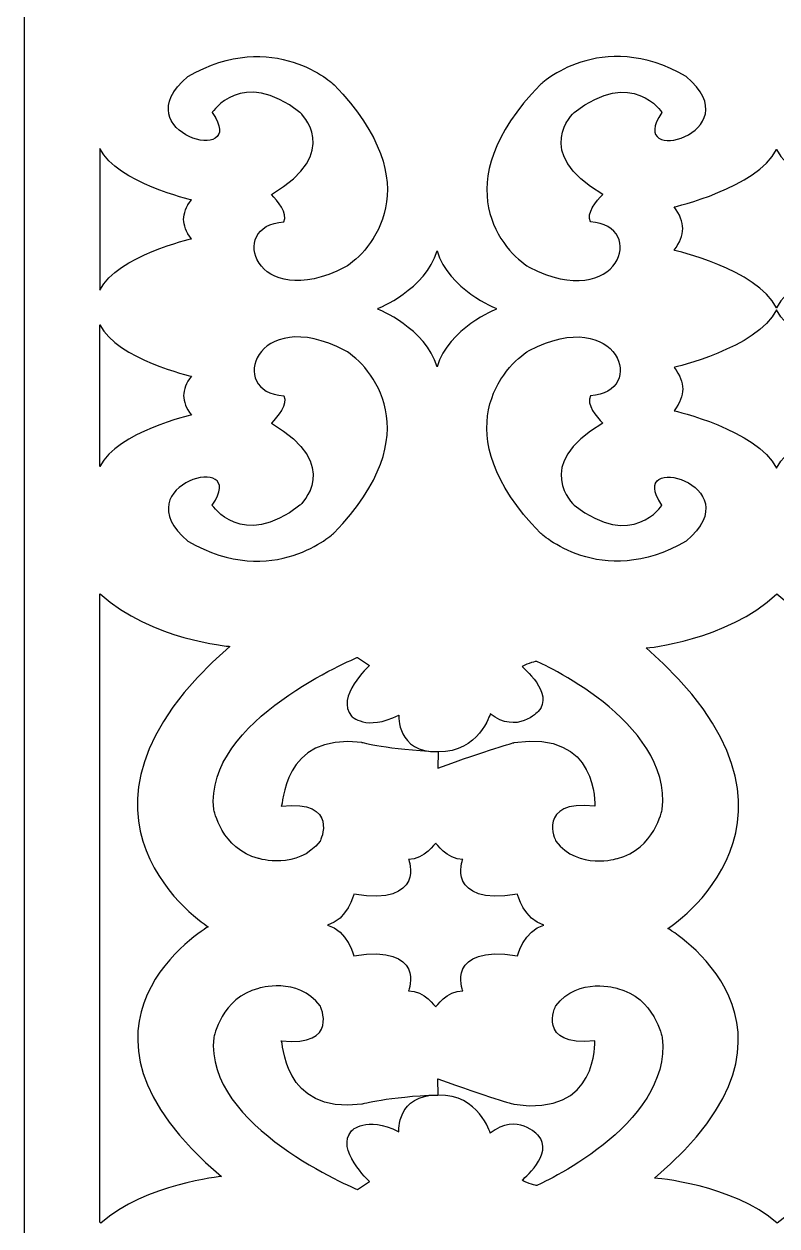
# Model space of a CAD drawing. Header units: centimetres. Extents: x 1.9 to 15.8, y -9.5 to 9.5.
# Drawn here: x 1.85 to 5.05, y -3.9 to 1.21 of the extents above; entities that cross this region are included whole.
import ezdxf

# ---------------------------------------------------------------- set-up
doc = ezdxf.new("R2010")
doc.units = ezdxf.units.CM
doc.header["$MEASUREMENT"] = 0
doc.layers.add('layer 1', color=7, linetype='Continuous')

msp = doc.modelspace()

# ---------------------------------------------------------------- linework, layer by layer
at = {"layer": 'layer 1', "color": 7}
for points, knots in [([(1.85394, -9.50001), (1.85394, -9.50001), (1.85394, 9.5), (1.85394, 9.5), (1.85394, 9.5), (1.85394, 9.5), (8.24616, 9.5), (8.24616, 9.5), (8.24616, 9.5), (8.24616, 9.5), (8.24616, -9.50001), (8.24616, -9.50001), (8.24616, -9.50001), (8.24616, -9.50001), (1.85394, -9.50001), (1.85394, -9.50001)], [0, 0, 0, 0, 0.2, 0.2, 0.2, 0.2, 0.4, 0.4, 0.4, 0.4, 0.6, 0.6, 0.6, 0.6, 1, 1, 1, 1]), ([(2.9567, 0.36663), (2.71248, 0.35353), (2.83414, -0.02369), (3.21624, 0.17358), (3.21624, 0.17358), (3.32355, 0.23862), (3.58415, 0.52258), (3.1701, 0.94832), (3.1701, 0.94832), (3.1701, 0.94832), (2.91421, 1.19422), (2.54976, 0.98413), (2.54976, 0.98413), (2.26458, 0.74269), (2.81595, 0.59548), (2.65315, 0.83134), (2.65315, 0.83134), (2.65315, 0.83134), (2.77722, 1.02472), (3.02535, 0.83134), (3.02535, 0.83134), (3.02535, 0.83134), (3.21145, 0.66184), (2.90387, 0.48279), (2.90387, 0.48279), (2.93047, 0.45428), (2.97543, 0.40486), (2.9567, 0.36663)], [0, 0, 0, 0, 0.125, 0.125, 0.125, 0.125, 0.25, 0.25, 0.25, 0.25, 0.375, 0.375, 0.375, 0.375, 0.5, 0.5, 0.5, 0.5, 0.625, 0.625, 0.625, 0.625, 0.75, 0.75, 0.75, 0.75, 1, 1, 1, 1]), ([(4.25811, 0.36663), (4.50234, 0.35353), (4.38067, -0.02369), (3.99858, 0.17358), (3.99858, 0.17358), (3.89127, 0.23862), (3.63066, 0.52258), (4.04472, 0.94832), (4.04472, 0.94832), (4.04472, 0.94832), (4.3006, 1.19422), (4.66505, 0.98413), (4.66505, 0.98413), (4.95023, 0.74269), (4.39887, 0.59548), (4.56166, 0.83134), (4.56166, 0.83134), (4.56166, 0.83134), (4.4376, 1.02472), (4.18946, 0.83134), (4.18946, 0.83134), (4.18946, 0.83134), (4.00336, 0.66184), (4.31094, 0.48279), (4.31094, 0.48279), (4.28434, 0.45428), (4.23938, 0.40486), (4.25811, 0.36663)], [0, 0, 0, 0, 0.125, 0.125, 0.125, 0.125, 0.25, 0.25, 0.25, 0.25, 0.375, 0.375, 0.375, 0.375, 0.5, 0.5, 0.5, 0.5, 0.625, 0.625, 0.625, 0.625, 0.75, 0.75, 0.75, 0.75, 1, 1, 1, 1]), ([(2.17502, 0.67806), (2.17508, 0.67795), (2.17514, 0.67784), (2.1752, 0.67774), (2.1752, 0.67774), (2.25065, 0.53141), (2.5647, 0.45953), (2.5647, 0.45953), (2.5647, 0.45953), (2.54117, 0.4311), (2.53235, 0.40268), (2.53117, 0.37726), (2.53117, 0.37726), (2.53235, 0.35184), (2.54117, 0.32342), (2.5647, 0.29499), (2.5647, 0.29499), (2.5647, 0.29499), (2.25052, 0.22308), (2.17515, 0.07669), (2.17515, 0.07669), (2.17511, 0.07661), (2.17506, 0.07654), (2.17502, 0.07647), (2.17502, 0.07647), (2.17502, 0.07647), (2.17502, 0.67806), (2.17502, 0.67806)], [0, 0, 0, 0, 0.125, 0.125, 0.125, 0.125, 0.25, 0.25, 0.25, 0.25, 0.375, 0.375, 0.375, 0.375, 0.5, 0.5, 0.5, 0.5, 0.625, 0.625, 0.625, 0.625, 0.75, 0.75, 0.75, 0.75, 1, 1, 1, 1]), ([(5.04853, 0.0018), (5.13253, 0.16556), (5.484, 0.246), (5.484, 0.246), (5.484, 0.246), (5.4577, 0.27777), (5.44785, 0.30953), (5.44653, 0.33794), (5.44653, 0.33794), (5.44785, 0.36634), (5.4577, 0.39811), (5.484, 0.42987), (5.484, 0.42987), (5.484, 0.42987), (5.13253, 0.51032), (5.04853, 0.67408), (5.04853, 0.67408), (4.96453, 0.51032), (4.61306, 0.42987), (4.61306, 0.42987), (4.61306, 0.42987), (4.63936, 0.39811), (4.64921, 0.36634), (4.65053, 0.33794), (4.65053, 0.33794), (4.64921, 0.30953), (4.63936, 0.27777), (4.61306, 0.246), (4.61306, 0.246), (4.61306, 0.246), (4.96453, 0.16556), (5.04853, 0.0018)], [0, 0, 0, 0, 0.1111111, 0.1111111, 0.1111111, 0.1111111, 0.2222222, 0.2222222, 0.2222222, 0.2222222, 0.3333333, 0.3333333, 0.3333333, 0.3333333, 0.4444444, 0.4444444, 0.4444444, 0.4444444, 0.5555556, 0.5555556, 0.5555556, 0.5555556, 0.6666667, 0.6666667, 0.6666667, 0.6666667, 0.7777778, 0.7777778, 0.7777778, 0.7777778, 1, 1, 1, 1]), ([(3.85745, -0.00288), (3.85753, -0.00271), (3.85761, -0.00255), (3.85768, -0.00237), (3.85768, -0.00237), (3.85791, -0.00189), (3.85814, -0.00141), (3.85837, -0.00093), (3.85837, -0.00093), (3.85837, -0.00093), (3.65581, 0.07952), (3.60741, 0.24328), (3.60741, 0.24328), (3.559, 0.07952), (3.35645, -0.00093), (3.35645, -0.00093), (3.35645, -0.00093), (3.35668, -0.00141), (3.35691, -0.0019), (3.35714, -0.00239), (3.35714, -0.00239), (3.35721, -0.00256), (3.35729, -0.00272), (3.35736, -0.00288), (3.35736, -0.00288), (3.35729, -0.00305), (3.35721, -0.00321), (3.35714, -0.00337), (3.35714, -0.00337), (3.3569, -0.00386), (3.35668, -0.00435), (3.35645, -0.00484), (3.35645, -0.00484), (3.35645, -0.00484), (3.559, -0.08528), (3.60741, -0.24905), (3.60741, -0.24905), (3.65581, -0.08528), (3.85837, -0.00484), (3.85837, -0.00484), (3.85837, -0.00484), (3.85814, -0.00435), (3.85791, -0.00387), (3.85768, -0.00339), (3.85768, -0.00339), (3.85761, -0.00322), (3.85753, -0.00305), (3.85745, -0.00288)], [0, 0, 0, 0, 0.0769231, 0.0769231, 0.0769231, 0.0769231, 0.1538462, 0.1538462, 0.1538462, 0.1538462, 0.2307692, 0.2307692, 0.2307692, 0.2307692, 0.3076923, 0.3076923, 0.3076923, 0.3076923, 0.3846154, 0.3846154, 0.3846154, 0.3846154, 0.4615385, 0.4615385, 0.4615385, 0.4615385, 0.5384615, 0.5384615, 0.5384615, 0.5384615, 0.6153846, 0.6153846, 0.6153846, 0.6153846, 0.6923077, 0.6923077, 0.6923077, 0.6923077, 0.7692308, 0.7692308, 0.7692308, 0.7692308, 0.8461538, 0.8461538, 0.8461538, 0.8461538, 1, 1, 1, 1]), ([(2.9567, -0.37239), (2.71248, -0.35929), (2.83414, 0.01793), (3.21624, -0.17934), (3.21624, -0.17934), (3.32355, -0.24438), (3.58415, -0.52834), (3.1701, -0.95409), (3.1701, -0.95409), (3.1701, -0.95409), (2.91421, -1.19998), (2.54976, -0.9899), (2.54976, -0.9899), (2.26458, -0.74845), (2.81595, -0.60124), (2.65315, -0.83711), (2.65315, -0.83711), (2.65315, -0.83711), (2.77722, -1.03048), (3.02535, -0.83711), (3.02535, -0.83711), (3.02535, -0.83711), (3.21145, -0.6676), (2.90387, -0.48855), (2.90387, -0.48855), (2.93047, -0.46005), (2.97543, -0.41062), (2.9567, -0.37239)], [0, 0, 0, 0, 0.125, 0.125, 0.125, 0.125, 0.25, 0.25, 0.25, 0.25, 0.375, 0.375, 0.375, 0.375, 0.5, 0.5, 0.5, 0.5, 0.625, 0.625, 0.625, 0.625, 0.75, 0.75, 0.75, 0.75, 1, 1, 1, 1]), ([(4.25811, -0.37239), (4.50234, -0.35929), (4.38067, 0.01793), (3.99858, -0.17934), (3.99858, -0.17934), (3.89127, -0.24438), (3.63066, -0.52834), (4.04472, -0.95409), (4.04472, -0.95409), (4.04472, -0.95409), (4.3006, -1.19998), (4.66505, -0.9899), (4.66505, -0.9899), (4.95023, -0.74845), (4.39887, -0.60124), (4.56166, -0.83711), (4.56166, -0.83711), (4.56166, -0.83711), (4.4376, -1.03048), (4.18946, -0.83711), (4.18946, -0.83711), (4.18946, -0.83711), (4.00336, -0.6676), (4.31094, -0.48855), (4.31094, -0.48855), (4.28434, -0.46005), (4.23938, -0.41062), (4.25811, -0.37239)], [0, 0, 0, 0, 0.125, 0.125, 0.125, 0.125, 0.25, 0.25, 0.25, 0.25, 0.375, 0.375, 0.375, 0.375, 0.5, 0.5, 0.5, 0.5, 0.625, 0.625, 0.625, 0.625, 0.75, 0.75, 0.75, 0.75, 1, 1, 1, 1]), ([(5.04853, -0.00756), (5.13253, -0.17132), (5.484, -0.25176), (5.484, -0.25176), (5.484, -0.25176), (5.4577, -0.28353), (5.44785, -0.31529), (5.44653, -0.3437), (5.44653, -0.3437), (5.44785, -0.37211), (5.4577, -0.40387), (5.484, -0.43564), (5.484, -0.43564), (5.484, -0.43564), (5.13253, -0.51608), (5.04853, -0.67984), (5.04853, -0.67984), (4.96453, -0.51608), (4.61306, -0.43564), (4.61306, -0.43564), (4.61306, -0.43564), (4.63936, -0.40387), (4.64921, -0.37211), (4.65053, -0.3437), (4.65053, -0.3437), (4.64921, -0.31529), (4.63936, -0.28353), (4.61306, -0.25176), (4.61306, -0.25176), (4.61306, -0.25176), (4.96453, -0.17132), (5.04853, -0.00756)], [0, 0, 0, 0, 0.1111111, 0.1111111, 0.1111111, 0.1111111, 0.2222222, 0.2222222, 0.2222222, 0.2222222, 0.3333333, 0.3333333, 0.3333333, 0.3333333, 0.4444444, 0.4444444, 0.4444444, 0.4444444, 0.5555556, 0.5555556, 0.5555556, 0.5555556, 0.6666667, 0.6666667, 0.6666667, 0.6666667, 0.7777778, 0.7777778, 0.7777778, 0.7777778, 1, 1, 1, 1]), ([(2.17502, -0.67249), (2.17508, -0.67238), (2.17514, -0.67227), (2.1752, -0.67217), (2.1752, -0.67217), (2.25065, -0.52584), (2.5647, -0.45396), (2.5647, -0.45396), (2.5647, -0.45396), (2.54117, -0.42553), (2.53235, -0.39711), (2.53117, -0.37169), (2.53117, -0.37169), (2.53235, -0.34627), (2.54117, -0.31785), (2.5647, -0.28942), (2.5647, -0.28942), (2.5647, -0.28942), (2.25052, -0.21751), (2.17515, -0.07113), (2.17515, -0.07113), (2.17511, -0.07105), (2.17506, -0.07097), (2.17502, -0.0709), (2.17502, -0.0709), (2.17502, -0.0709), (2.17502, -0.67249), (2.17502, -0.67249)], [0, 0, 0, 0, 0.125, 0.125, 0.125, 0.125, 0.25, 0.25, 0.25, 0.25, 0.375, 0.375, 0.375, 0.375, 0.5, 0.5, 0.5, 0.5, 0.625, 0.625, 0.625, 0.625, 0.75, 0.75, 0.75, 0.75, 1, 1, 1, 1]), ([(2.17917, -3.88645), (2.36929, -3.72117), (2.69232, -3.68862), (2.69232, -3.68862), (2.69232, -3.68862), (1.92623, -3.04301), (2.6353, -2.62835), (2.6353, -2.62835), (2.6353, -2.62835), (2.6353, -2.62835), (1.9022, -2.15957), (2.72694, -1.43686), (2.72694, -1.43686), (2.72694, -1.43686), (2.39259, -1.40969), (2.17743, -1.214), (2.17743, -1.214), (2.17663, -1.21474), (2.17582, -1.21545), (2.17502, -1.21619), (2.17502, -1.21619), (2.17502, -1.21619), (2.17502, -3.88294), (2.17502, -3.88294), (2.17502, -3.88294), (2.1764, -3.88411), (2.1778, -3.88526), (2.17917, -3.88645)], [0, 0, 0, 0, 0.125, 0.125, 0.125, 0.125, 0.25, 0.25, 0.25, 0.25, 0.375, 0.375, 0.375, 0.375, 0.5, 0.5, 0.5, 0.5, 0.625, 0.625, 0.625, 0.625, 0.75, 0.75, 0.75, 0.75, 1, 1, 1, 1]), ([(5.05157, -3.88645), (5.2417, -3.72117), (5.56472, -3.68862), (5.56472, -3.68862), (5.56472, -3.68862), (4.79863, -3.04301), (5.50771, -2.62835), (5.50771, -2.62835), (5.50771, -2.62835), (5.50771, -2.62835), (4.7746, -2.15957), (5.59935, -1.43686), (5.59935, -1.43686), (5.59935, -1.43686), (5.26499, -1.40969), (5.04983, -1.214), (5.04983, -1.214), (4.83491, -1.41409), (4.49551, -1.44367), (4.49551, -1.44367), (4.49551, -1.44367), (5.32025, -2.16637), (4.58715, -2.63516), (4.58715, -2.63516), (4.58715, -2.63516), (4.58715, -2.63516), (5.29622, -3.04981), (4.53013, -3.69543), (4.53013, -3.69543), (4.53013, -3.69543), (4.86145, -3.72117), (5.05157, -3.88645)], [0, 0, 0, 0, 0.1111111, 0.1111111, 0.1111111, 0.1111111, 0.2222222, 0.2222222, 0.2222222, 0.2222222, 0.3333333, 0.3333333, 0.3333333, 0.3333333, 0.4444444, 0.4444444, 0.4444444, 0.4444444, 0.5555556, 0.5555556, 0.5555556, 0.5555556, 0.6666667, 0.6666667, 0.6666667, 0.6666667, 0.7777778, 0.7777778, 0.7777778, 0.7777778, 1, 1, 1, 1]), ([(3.61037, -1.88481), (3.61036, -1.88481), (3.61035, -1.88481), (3.61034, -1.88481), (3.61034, -1.88481), (3.43705, -1.88847), (3.44436, -1.72925), (3.44436, -1.72925), (3.44436, -1.72925), (3.30349, -1.79884), (3.24461, -1.73278), (3.24461, -1.73278), (3.24461, -1.73278), (3.1729, -1.6555), (3.32029, -1.51777), (3.32029, -1.51777), (3.32029, -1.51777), (3.32029, -1.51777), (3.26881, -1.48397), (3.26881, -1.48397), (3.26881, -1.48397), (3.26881, -1.48397), (2.61711, -1.75102), (2.65918, -2.12933), (2.65918, -2.12933), (2.65918, -2.12933), (2.69239, -2.29906), (2.84958, -2.33792), (2.84958, -2.33792), (2.84958, -2.33792), (3.01418, -2.39002), (3.11113, -2.26384), (3.11113, -2.26384), (3.11113, -2.26384), (3.19485, -2.08882), (2.94588, -2.11528), (2.94588, -2.11528), (2.95544, -2.12116), (2.94475, -1.80123), (3.28818, -1.84567), (3.28818, -1.84567), (3.28818, -1.84567), (3.39936, -1.8763), (3.61037, -1.88481)], [0, 0, 0, 0, 0.0833333, 0.0833333, 0.0833333, 0.0833333, 0.1666667, 0.1666667, 0.1666667, 0.1666667, 0.25, 0.25, 0.25, 0.25, 0.3333333, 0.3333333, 0.3333333, 0.3333333, 0.4166667, 0.4166667, 0.4166667, 0.4166667, 0.5, 0.5, 0.5, 0.5, 0.5833333, 0.5833333, 0.5833333, 0.5833333, 0.6666667, 0.6666667, 0.6666667, 0.6666667, 0.75, 0.75, 0.75, 0.75, 0.8333333, 0.8333333, 0.8333333, 0.8333333, 1, 1, 1, 1]), ([(3.61187, -1.88481), (3.78518, -1.88848), (3.83299, -1.72288), (3.83299, -1.72288), (3.83299, -1.72288), (3.94654, -1.81304), (4.03618, -1.71368), (4.03618, -1.71368), (4.03618, -1.71368), (4.1079, -1.6364), (3.96799, -1.523), (3.96799, -1.523), (3.96799, -1.523), (3.99241, -1.5075), (4.0296, -1.50041), (4.0296, -1.50041), (4.0296, -1.50041), (4.0296, -1.50041), (4.60512, -1.75102), (4.56305, -2.12933), (4.56305, -2.12933), (4.56305, -2.12933), (4.52984, -2.29906), (4.37265, -2.33792), (4.37265, -2.33792), (4.37265, -2.33792), (4.20806, -2.39002), (4.11111, -2.26384), (4.11111, -2.26384), (4.11111, -2.26384), (4.02738, -2.08882), (4.27636, -2.11528), (4.27636, -2.11528), (4.27636, -2.11528), (4.29575, -1.78999), (3.93405, -1.84567), (3.93405, -1.84567), (3.93405, -1.84567), (3.82287, -1.8763), (3.61112, -1.95392), (3.61112, -1.95392), (3.61112, -1.95392), (3.61187, -1.88481), (3.61187, -1.88481)], [0, 0, 0, 0, 0.0833333, 0.0833333, 0.0833333, 0.0833333, 0.1666667, 0.1666667, 0.1666667, 0.1666667, 0.25, 0.25, 0.25, 0.25, 0.3333333, 0.3333333, 0.3333333, 0.3333333, 0.4166667, 0.4166667, 0.4166667, 0.4166667, 0.5, 0.5, 0.5, 0.5, 0.5833333, 0.5833333, 0.5833333, 0.5833333, 0.6666667, 0.6666667, 0.6666667, 0.6666667, 0.75, 0.75, 0.75, 0.75, 0.8333333, 0.8333333, 0.8333333, 0.8333333, 1, 1, 1, 1]), ([(4.06107, -2.6206), (3.97554, -2.64282), (3.94881, -2.75145), (3.94881, -2.75145), (3.94881, -2.75145), (3.64144, -2.70207), (3.71628, -2.89957), (3.71628, -2.89957), (3.71628, -2.89957), (3.64945, -2.89957), (3.60134, -2.9687), (3.60134, -2.9687), (3.60134, -2.9687), (3.60134, -2.9687), (3.55323, -2.89957), (3.48641, -2.89957), (3.48641, -2.89957), (3.48641, -2.89957), (3.56125, -2.70207), (3.25387, -2.75145), (3.25387, -2.75145), (3.25387, -2.75145), (3.22714, -2.64282), (3.14161, -2.6206), (3.14161, -2.6206), (3.22714, -2.59839), (3.25387, -2.48976), (3.25387, -2.48976), (3.25387, -2.48976), (3.56125, -2.53913), (3.48641, -2.34163), (3.48641, -2.34163), (3.48641, -2.34163), (3.55323, -2.34163), (3.60134, -2.2725), (3.60134, -2.2725), (3.60134, -2.2725), (3.60134, -2.2725), (3.64945, -2.34163), (3.71628, -2.34163), (3.71628, -2.34163), (3.71628, -2.34163), (3.64144, -2.53913), (3.94881, -2.48976), (3.94881, -2.48976), (3.94881, -2.48976), (3.97554, -2.59839), (4.06107, -2.6206)], [0, 0, 0, 0, 0.0769231, 0.0769231, 0.0769231, 0.0769231, 0.1538462, 0.1538462, 0.1538462, 0.1538462, 0.2307692, 0.2307692, 0.2307692, 0.2307692, 0.3076923, 0.3076923, 0.3076923, 0.3076923, 0.3846154, 0.3846154, 0.3846154, 0.3846154, 0.4615385, 0.4615385, 0.4615385, 0.4615385, 0.5384615, 0.5384615, 0.5384615, 0.5384615, 0.6153846, 0.6153846, 0.6153846, 0.6153846, 0.6923077, 0.6923077, 0.6923077, 0.6923077, 0.7692308, 0.7692308, 0.7692308, 0.7692308, 0.8461538, 0.8461538, 0.8461538, 0.8461538, 1, 1, 1, 1]), ([(3.61037, -3.34283), (3.61036, -3.34283), (3.61035, -3.34283), (3.61034, -3.34283), (3.61034, -3.34283), (3.43705, -3.33916), (3.44436, -3.49838), (3.44436, -3.49838), (3.44436, -3.49838), (3.30349, -3.42878), (3.24461, -3.49486), (3.24461, -3.49486), (3.24461, -3.49486), (3.1729, -3.57214), (3.32029, -3.70986), (3.32029, -3.70986), (3.32029, -3.70986), (3.32029, -3.70986), (3.26881, -3.74367), (3.26881, -3.74367), (3.26881, -3.74367), (3.26881, -3.74367), (2.61711, -3.4766), (2.65918, -3.09829), (2.65918, -3.09829), (2.65918, -3.09829), (2.69239, -2.92857), (2.84958, -2.88971), (2.84958, -2.88971), (2.84958, -2.88971), (3.01418, -2.83762), (3.11113, -2.96379), (3.11113, -2.96379), (3.11113, -2.96379), (3.19485, -3.13881), (2.94588, -3.11235), (2.94588, -3.11235), (2.95544, -3.10647), (2.94475, -3.4264), (3.28818, -3.38196), (3.28818, -3.38196), (3.28818, -3.38196), (3.39936, -3.35133), (3.61037, -3.34283)], [0, 0, 0, 0, 0.0833333, 0.0833333, 0.0833333, 0.0833333, 0.1666667, 0.1666667, 0.1666667, 0.1666667, 0.25, 0.25, 0.25, 0.25, 0.3333333, 0.3333333, 0.3333333, 0.3333333, 0.4166667, 0.4166667, 0.4166667, 0.4166667, 0.5, 0.5, 0.5, 0.5, 0.5833333, 0.5833333, 0.5833333, 0.5833333, 0.6666667, 0.6666667, 0.6666667, 0.6666667, 0.75, 0.75, 0.75, 0.75, 0.8333333, 0.8333333, 0.8333333, 0.8333333, 1, 1, 1, 1]), ([(3.61187, -3.34283), (3.78518, -3.33914), (3.83299, -3.50475), (3.83299, -3.50475), (3.83299, -3.50475), (3.94654, -3.41459), (4.03618, -3.51395), (4.03618, -3.51395), (4.03618, -3.51395), (4.1079, -3.59122), (3.96799, -3.70463), (3.96799, -3.70463), (3.96799, -3.70463), (3.99241, -3.72013), (4.0296, -3.72722), (4.0296, -3.72722), (4.0296, -3.72722), (4.0296, -3.72722), (4.60512, -3.4766), (4.56305, -3.09829), (4.56305, -3.09829), (4.56305, -3.09829), (4.52984, -2.92857), (4.37265, -2.88971), (4.37265, -2.88971), (4.37265, -2.88971), (4.20806, -2.83762), (4.11111, -2.96379), (4.11111, -2.96379), (4.11111, -2.96379), (4.02738, -3.13881), (4.27636, -3.11235), (4.27636, -3.11235), (4.27636, -3.11235), (4.29575, -3.43764), (3.93405, -3.38196), (3.93405, -3.38196), (3.93405, -3.38196), (3.82287, -3.35133), (3.61112, -3.27372), (3.61112, -3.27372), (3.61112, -3.27372), (3.61187, -3.34283), (3.61187, -3.34283)], [0, 0, 0, 0, 0.0833333, 0.0833333, 0.0833333, 0.0833333, 0.1666667, 0.1666667, 0.1666667, 0.1666667, 0.25, 0.25, 0.25, 0.25, 0.3333333, 0.3333333, 0.3333333, 0.3333333, 0.4166667, 0.4166667, 0.4166667, 0.4166667, 0.5, 0.5, 0.5, 0.5, 0.5833333, 0.5833333, 0.5833333, 0.5833333, 0.6666667, 0.6666667, 0.6666667, 0.6666667, 0.75, 0.75, 0.75, 0.75, 0.8333333, 0.8333333, 0.8333333, 0.8333333, 1, 1, 1, 1])]:
    msp.add_open_spline(points, degree=3, knots=knots, dxfattribs=at)
at = {"layer": 'layer 1', "color": 250, "lineweight": 9}
for points, knots in [([(1.85394, -9.50001), (1.85394, -9.50001), (1.85394, 9.5), (1.85394, 9.5), (1.85394, 9.5), (1.85394, 9.5), (8.24616, 9.5), (8.24616, 9.5), (8.24616, 9.5), (8.24616, 9.5), (8.24616, -9.50001), (8.24616, -9.50001), (8.24616, -9.50001), (8.24616, -9.50001), (1.85394, -9.50001), (1.85394, -9.50001)], [0, 0, 0, 0, 0.2, 0.2, 0.2, 0.2, 0.4, 0.4, 0.4, 0.4, 0.6, 0.6, 0.6, 0.6, 1, 1, 1, 1]), ([(2.9567, 0.36663), (2.71248, 0.35353), (2.83414, -0.02369), (3.21624, 0.17358), (3.21624, 0.17358), (3.32355, 0.23862), (3.58415, 0.52258), (3.1701, 0.94832), (3.1701, 0.94832), (3.1701, 0.94832), (2.91421, 1.19422), (2.54976, 0.98413), (2.54976, 0.98413), (2.26458, 0.74269), (2.81595, 0.59548), (2.65315, 0.83134), (2.65315, 0.83134), (2.65315, 0.83134), (2.77722, 1.02472), (3.02535, 0.83134), (3.02535, 0.83134), (3.02535, 0.83134), (3.21145, 0.66184), (2.90387, 0.48279), (2.90387, 0.48279), (2.93047, 0.45428), (2.97543, 0.40486), (2.9567, 0.36663)], [0, 0, 0, 0, 0.125, 0.125, 0.125, 0.125, 0.25, 0.25, 0.25, 0.25, 0.375, 0.375, 0.375, 0.375, 0.5, 0.5, 0.5, 0.5, 0.625, 0.625, 0.625, 0.625, 0.75, 0.75, 0.75, 0.75, 1, 1, 1, 1]), ([(4.25811, 0.36663), (4.50234, 0.35353), (4.38067, -0.02369), (3.99858, 0.17358), (3.99858, 0.17358), (3.89127, 0.23862), (3.63066, 0.52258), (4.04472, 0.94832), (4.04472, 0.94832), (4.04472, 0.94832), (4.3006, 1.19422), (4.66505, 0.98413), (4.66505, 0.98413), (4.95023, 0.74269), (4.39887, 0.59548), (4.56166, 0.83134), (4.56166, 0.83134), (4.56166, 0.83134), (4.4376, 1.02472), (4.18946, 0.83134), (4.18946, 0.83134), (4.18946, 0.83134), (4.00336, 0.66184), (4.31094, 0.48279), (4.31094, 0.48279), (4.28434, 0.45428), (4.23938, 0.40486), (4.25811, 0.36663)], [0, 0, 0, 0, 0.125, 0.125, 0.125, 0.125, 0.25, 0.25, 0.25, 0.25, 0.375, 0.375, 0.375, 0.375, 0.5, 0.5, 0.5, 0.5, 0.625, 0.625, 0.625, 0.625, 0.75, 0.75, 0.75, 0.75, 1, 1, 1, 1]), ([(2.17502, 0.67806), (2.17508, 0.67795), (2.17514, 0.67784), (2.1752, 0.67774), (2.1752, 0.67774), (2.25065, 0.53141), (2.5647, 0.45953), (2.5647, 0.45953), (2.5647, 0.45953), (2.54117, 0.4311), (2.53235, 0.40268), (2.53117, 0.37726), (2.53117, 0.37726), (2.53235, 0.35184), (2.54117, 0.32342), (2.5647, 0.29499), (2.5647, 0.29499), (2.5647, 0.29499), (2.25052, 0.22308), (2.17515, 0.07669), (2.17515, 0.07669), (2.17511, 0.07661), (2.17506, 0.07654), (2.17502, 0.07647), (2.17502, 0.07647), (2.17502, 0.07647), (2.17502, 0.67806), (2.17502, 0.67806)], [0, 0, 0, 0, 0.125, 0.125, 0.125, 0.125, 0.25, 0.25, 0.25, 0.25, 0.375, 0.375, 0.375, 0.375, 0.5, 0.5, 0.5, 0.5, 0.625, 0.625, 0.625, 0.625, 0.75, 0.75, 0.75, 0.75, 1, 1, 1, 1]), ([(5.04853, 0.0018), (5.13253, 0.16556), (5.484, 0.246), (5.484, 0.246), (5.484, 0.246), (5.4577, 0.27777), (5.44785, 0.30953), (5.44653, 0.33794), (5.44653, 0.33794), (5.44785, 0.36634), (5.4577, 0.39811), (5.484, 0.42987), (5.484, 0.42987), (5.484, 0.42987), (5.13253, 0.51032), (5.04853, 0.67408), (5.04853, 0.67408), (4.96453, 0.51032), (4.61306, 0.42987), (4.61306, 0.42987), (4.61306, 0.42987), (4.63936, 0.39811), (4.64921, 0.36634), (4.65053, 0.33794), (4.65053, 0.33794), (4.64921, 0.30953), (4.63936, 0.27777), (4.61306, 0.246), (4.61306, 0.246), (4.61306, 0.246), (4.96453, 0.16556), (5.04853, 0.0018)], [0, 0, 0, 0, 0.1111111, 0.1111111, 0.1111111, 0.1111111, 0.2222222, 0.2222222, 0.2222222, 0.2222222, 0.3333333, 0.3333333, 0.3333333, 0.3333333, 0.4444444, 0.4444444, 0.4444444, 0.4444444, 0.5555556, 0.5555556, 0.5555556, 0.5555556, 0.6666667, 0.6666667, 0.6666667, 0.6666667, 0.7777778, 0.7777778, 0.7777778, 0.7777778, 1, 1, 1, 1]), ([(3.85745, -0.00288), (3.85753, -0.00271), (3.85761, -0.00255), (3.85768, -0.00237), (3.85768, -0.00237), (3.85791, -0.00189), (3.85814, -0.00141), (3.85837, -0.00093), (3.85837, -0.00093), (3.85837, -0.00093), (3.65581, 0.07952), (3.60741, 0.24328), (3.60741, 0.24328), (3.559, 0.07952), (3.35645, -0.00093), (3.35645, -0.00093), (3.35645, -0.00093), (3.35668, -0.00141), (3.35691, -0.0019), (3.35714, -0.00239), (3.35714, -0.00239), (3.35721, -0.00256), (3.35729, -0.00272), (3.35736, -0.00288), (3.35736, -0.00288), (3.35729, -0.00305), (3.35721, -0.00321), (3.35714, -0.00337), (3.35714, -0.00337), (3.3569, -0.00386), (3.35668, -0.00435), (3.35645, -0.00484), (3.35645, -0.00484), (3.35645, -0.00484), (3.559, -0.08528), (3.60741, -0.24905), (3.60741, -0.24905), (3.65581, -0.08528), (3.85837, -0.00484), (3.85837, -0.00484), (3.85837, -0.00484), (3.85814, -0.00435), (3.85791, -0.00387), (3.85768, -0.00339), (3.85768, -0.00339), (3.85761, -0.00322), (3.85753, -0.00305), (3.85745, -0.00288)], [0, 0, 0, 0, 0.0769231, 0.0769231, 0.0769231, 0.0769231, 0.1538462, 0.1538462, 0.1538462, 0.1538462, 0.2307692, 0.2307692, 0.2307692, 0.2307692, 0.3076923, 0.3076923, 0.3076923, 0.3076923, 0.3846154, 0.3846154, 0.3846154, 0.3846154, 0.4615385, 0.4615385, 0.4615385, 0.4615385, 0.5384615, 0.5384615, 0.5384615, 0.5384615, 0.6153846, 0.6153846, 0.6153846, 0.6153846, 0.6923077, 0.6923077, 0.6923077, 0.6923077, 0.7692308, 0.7692308, 0.7692308, 0.7692308, 0.8461538, 0.8461538, 0.8461538, 0.8461538, 1, 1, 1, 1]), ([(2.9567, -0.37239), (2.71248, -0.35929), (2.83414, 0.01793), (3.21624, -0.17934), (3.21624, -0.17934), (3.32355, -0.24438), (3.58415, -0.52834), (3.1701, -0.95409), (3.1701, -0.95409), (3.1701, -0.95409), (2.91421, -1.19998), (2.54976, -0.9899), (2.54976, -0.9899), (2.26458, -0.74845), (2.81595, -0.60124), (2.65315, -0.83711), (2.65315, -0.83711), (2.65315, -0.83711), (2.77722, -1.03048), (3.02535, -0.83711), (3.02535, -0.83711), (3.02535, -0.83711), (3.21145, -0.6676), (2.90387, -0.48855), (2.90387, -0.48855), (2.93047, -0.46005), (2.97543, -0.41062), (2.9567, -0.37239)], [0, 0, 0, 0, 0.125, 0.125, 0.125, 0.125, 0.25, 0.25, 0.25, 0.25, 0.375, 0.375, 0.375, 0.375, 0.5, 0.5, 0.5, 0.5, 0.625, 0.625, 0.625, 0.625, 0.75, 0.75, 0.75, 0.75, 1, 1, 1, 1]), ([(4.25811, -0.37239), (4.50234, -0.35929), (4.38067, 0.01793), (3.99858, -0.17934), (3.99858, -0.17934), (3.89127, -0.24438), (3.63066, -0.52834), (4.04472, -0.95409), (4.04472, -0.95409), (4.04472, -0.95409), (4.3006, -1.19998), (4.66505, -0.9899), (4.66505, -0.9899), (4.95023, -0.74845), (4.39887, -0.60124), (4.56166, -0.83711), (4.56166, -0.83711), (4.56166, -0.83711), (4.4376, -1.03048), (4.18946, -0.83711), (4.18946, -0.83711), (4.18946, -0.83711), (4.00336, -0.6676), (4.31094, -0.48855), (4.31094, -0.48855), (4.28434, -0.46005), (4.23938, -0.41062), (4.25811, -0.37239)], [0, 0, 0, 0, 0.125, 0.125, 0.125, 0.125, 0.25, 0.25, 0.25, 0.25, 0.375, 0.375, 0.375, 0.375, 0.5, 0.5, 0.5, 0.5, 0.625, 0.625, 0.625, 0.625, 0.75, 0.75, 0.75, 0.75, 1, 1, 1, 1]), ([(5.04853, -0.00756), (5.13253, -0.17132), (5.484, -0.25176), (5.484, -0.25176), (5.484, -0.25176), (5.4577, -0.28353), (5.44785, -0.31529), (5.44653, -0.3437), (5.44653, -0.3437), (5.44785, -0.37211), (5.4577, -0.40387), (5.484, -0.43564), (5.484, -0.43564), (5.484, -0.43564), (5.13253, -0.51608), (5.04853, -0.67984), (5.04853, -0.67984), (4.96453, -0.51608), (4.61306, -0.43564), (4.61306, -0.43564), (4.61306, -0.43564), (4.63936, -0.40387), (4.64921, -0.37211), (4.65053, -0.3437), (4.65053, -0.3437), (4.64921, -0.31529), (4.63936, -0.28353), (4.61306, -0.25176), (4.61306, -0.25176), (4.61306, -0.25176), (4.96453, -0.17132), (5.04853, -0.00756)], [0, 0, 0, 0, 0.1111111, 0.1111111, 0.1111111, 0.1111111, 0.2222222, 0.2222222, 0.2222222, 0.2222222, 0.3333333, 0.3333333, 0.3333333, 0.3333333, 0.4444444, 0.4444444, 0.4444444, 0.4444444, 0.5555556, 0.5555556, 0.5555556, 0.5555556, 0.6666667, 0.6666667, 0.6666667, 0.6666667, 0.7777778, 0.7777778, 0.7777778, 0.7777778, 1, 1, 1, 1]), ([(2.17502, -0.67249), (2.17508, -0.67238), (2.17514, -0.67227), (2.1752, -0.67217), (2.1752, -0.67217), (2.25065, -0.52584), (2.5647, -0.45396), (2.5647, -0.45396), (2.5647, -0.45396), (2.54117, -0.42553), (2.53235, -0.39711), (2.53117, -0.37169), (2.53117, -0.37169), (2.53235, -0.34627), (2.54117, -0.31785), (2.5647, -0.28942), (2.5647, -0.28942), (2.5647, -0.28942), (2.25052, -0.21751), (2.17515, -0.07113), (2.17515, -0.07113), (2.17511, -0.07105), (2.17506, -0.07097), (2.17502, -0.0709), (2.17502, -0.0709), (2.17502, -0.0709), (2.17502, -0.67249), (2.17502, -0.67249)], [0, 0, 0, 0, 0.125, 0.125, 0.125, 0.125, 0.25, 0.25, 0.25, 0.25, 0.375, 0.375, 0.375, 0.375, 0.5, 0.5, 0.5, 0.5, 0.625, 0.625, 0.625, 0.625, 0.75, 0.75, 0.75, 0.75, 1, 1, 1, 1]), ([(2.17917, -3.88645), (2.36929, -3.72117), (2.69232, -3.68862), (2.69232, -3.68862), (2.69232, -3.68862), (1.92623, -3.04301), (2.6353, -2.62835), (2.6353, -2.62835), (2.6353, -2.62835), (2.6353, -2.62835), (1.9022, -2.15957), (2.72694, -1.43686), (2.72694, -1.43686), (2.72694, -1.43686), (2.39259, -1.40969), (2.17743, -1.214), (2.17743, -1.214), (2.17663, -1.21474), (2.17582, -1.21545), (2.17502, -1.21619), (2.17502, -1.21619), (2.17502, -1.21619), (2.17502, -3.88294), (2.17502, -3.88294), (2.17502, -3.88294), (2.1764, -3.88411), (2.1778, -3.88526), (2.17917, -3.88645)], [0, 0, 0, 0, 0.125, 0.125, 0.125, 0.125, 0.25, 0.25, 0.25, 0.25, 0.375, 0.375, 0.375, 0.375, 0.5, 0.5, 0.5, 0.5, 0.625, 0.625, 0.625, 0.625, 0.75, 0.75, 0.75, 0.75, 1, 1, 1, 1]), ([(5.05157, -3.88645), (5.2417, -3.72117), (5.56472, -3.68862), (5.56472, -3.68862), (5.56472, -3.68862), (4.79863, -3.04301), (5.50771, -2.62835), (5.50771, -2.62835), (5.50771, -2.62835), (5.50771, -2.62835), (4.7746, -2.15957), (5.59935, -1.43686), (5.59935, -1.43686), (5.59935, -1.43686), (5.26499, -1.40969), (5.04983, -1.214), (5.04983, -1.214), (4.83491, -1.41409), (4.49551, -1.44367), (4.49551, -1.44367), (4.49551, -1.44367), (5.32025, -2.16637), (4.58715, -2.63516), (4.58715, -2.63516), (4.58715, -2.63516), (4.58715, -2.63516), (5.29622, -3.04981), (4.53013, -3.69543), (4.53013, -3.69543), (4.53013, -3.69543), (4.86145, -3.72117), (5.05157, -3.88645)], [0, 0, 0, 0, 0.1111111, 0.1111111, 0.1111111, 0.1111111, 0.2222222, 0.2222222, 0.2222222, 0.2222222, 0.3333333, 0.3333333, 0.3333333, 0.3333333, 0.4444444, 0.4444444, 0.4444444, 0.4444444, 0.5555556, 0.5555556, 0.5555556, 0.5555556, 0.6666667, 0.6666667, 0.6666667, 0.6666667, 0.7777778, 0.7777778, 0.7777778, 0.7777778, 1, 1, 1, 1]), ([(3.61037, -1.88481), (3.61036, -1.88481), (3.61035, -1.88481), (3.61034, -1.88481), (3.61034, -1.88481), (3.43705, -1.88847), (3.44436, -1.72925), (3.44436, -1.72925), (3.44436, -1.72925), (3.30349, -1.79884), (3.24461, -1.73278), (3.24461, -1.73278), (3.24461, -1.73278), (3.1729, -1.6555), (3.32029, -1.51777), (3.32029, -1.51777), (3.32029, -1.51777), (3.32029, -1.51777), (3.26881, -1.48397), (3.26881, -1.48397), (3.26881, -1.48397), (3.26881, -1.48397), (2.61711, -1.75102), (2.65918, -2.12933), (2.65918, -2.12933), (2.65918, -2.12933), (2.69239, -2.29906), (2.84958, -2.33792), (2.84958, -2.33792), (2.84958, -2.33792), (3.01418, -2.39002), (3.11113, -2.26384), (3.11113, -2.26384), (3.11113, -2.26384), (3.19485, -2.08882), (2.94588, -2.11528), (2.94588, -2.11528), (2.95544, -2.12116), (2.94475, -1.80123), (3.28818, -1.84567), (3.28818, -1.84567), (3.28818, -1.84567), (3.39936, -1.8763), (3.61037, -1.88481)], [0, 0, 0, 0, 0.0833333, 0.0833333, 0.0833333, 0.0833333, 0.1666667, 0.1666667, 0.1666667, 0.1666667, 0.25, 0.25, 0.25, 0.25, 0.3333333, 0.3333333, 0.3333333, 0.3333333, 0.4166667, 0.4166667, 0.4166667, 0.4166667, 0.5, 0.5, 0.5, 0.5, 0.5833333, 0.5833333, 0.5833333, 0.5833333, 0.6666667, 0.6666667, 0.6666667, 0.6666667, 0.75, 0.75, 0.75, 0.75, 0.8333333, 0.8333333, 0.8333333, 0.8333333, 1, 1, 1, 1]), ([(3.61187, -1.88481), (3.78518, -1.88848), (3.83299, -1.72288), (3.83299, -1.72288), (3.83299, -1.72288), (3.94654, -1.81304), (4.03618, -1.71368), (4.03618, -1.71368), (4.03618, -1.71368), (4.1079, -1.6364), (3.96799, -1.523), (3.96799, -1.523), (3.96799, -1.523), (3.99241, -1.5075), (4.0296, -1.50041), (4.0296, -1.50041), (4.0296, -1.50041), (4.0296, -1.50041), (4.60512, -1.75102), (4.56305, -2.12933), (4.56305, -2.12933), (4.56305, -2.12933), (4.52984, -2.29906), (4.37265, -2.33792), (4.37265, -2.33792), (4.37265, -2.33792), (4.20806, -2.39002), (4.11111, -2.26384), (4.11111, -2.26384), (4.11111, -2.26384), (4.02738, -2.08882), (4.27636, -2.11528), (4.27636, -2.11528), (4.27636, -2.11528), (4.29575, -1.78999), (3.93405, -1.84567), (3.93405, -1.84567), (3.93405, -1.84567), (3.82287, -1.8763), (3.61112, -1.95392)], [0, 0, 0, 0, 0.0909091, 0.0909091, 0.0909091, 0.0909091, 0.1818182, 0.1818182, 0.1818182, 0.1818182, 0.2727273, 0.2727273, 0.2727273, 0.2727273, 0.3636364, 0.3636364, 0.3636364, 0.3636364, 0.4545455, 0.4545455, 0.4545455, 0.4545455, 0.5454545, 0.5454545, 0.5454545, 0.5454545, 0.6363636, 0.6363636, 0.6363636, 0.6363636, 0.7272727, 0.7272727, 0.7272727, 0.7272727, 0.8181818, 0.8181818, 0.8181818, 0.8181818, 1, 1, 1, 1]), ([(4.06107, -2.6206), (3.97554, -2.64282), (3.94881, -2.75145), (3.94881, -2.75145), (3.94881, -2.75145), (3.64144, -2.70207), (3.71628, -2.89957), (3.71628, -2.89957), (3.71628, -2.89957), (3.64945, -2.89957), (3.60134, -2.9687), (3.60134, -2.9687), (3.60134, -2.9687), (3.60134, -2.9687), (3.55323, -2.89957), (3.48641, -2.89957), (3.48641, -2.89957), (3.48641, -2.89957), (3.56125, -2.70207), (3.25387, -2.75145), (3.25387, -2.75145), (3.25387, -2.75145), (3.22714, -2.64282), (3.14161, -2.6206), (3.14161, -2.6206), (3.22714, -2.59839), (3.25387, -2.48976), (3.25387, -2.48976), (3.25387, -2.48976), (3.56125, -2.53913), (3.48641, -2.34163), (3.48641, -2.34163), (3.48641, -2.34163), (3.55323, -2.34163), (3.60134, -2.2725), (3.60134, -2.2725), (3.60134, -2.2725), (3.60134, -2.2725), (3.64945, -2.34163), (3.71628, -2.34163), (3.71628, -2.34163), (3.71628, -2.34163), (3.64144, -2.53913), (3.94881, -2.48976), (3.94881, -2.48976), (3.94881, -2.48976), (3.97554, -2.59839), (4.06107, -2.6206)], [0, 0, 0, 0, 0.0769231, 0.0769231, 0.0769231, 0.0769231, 0.1538462, 0.1538462, 0.1538462, 0.1538462, 0.2307692, 0.2307692, 0.2307692, 0.2307692, 0.3076923, 0.3076923, 0.3076923, 0.3076923, 0.3846154, 0.3846154, 0.3846154, 0.3846154, 0.4615385, 0.4615385, 0.4615385, 0.4615385, 0.5384615, 0.5384615, 0.5384615, 0.5384615, 0.6153846, 0.6153846, 0.6153846, 0.6153846, 0.6923077, 0.6923077, 0.6923077, 0.6923077, 0.7692308, 0.7692308, 0.7692308, 0.7692308, 0.8461538, 0.8461538, 0.8461538, 0.8461538, 1, 1, 1, 1]), ([(3.61037, -3.34283), (3.61036, -3.34283), (3.61035, -3.34283), (3.61034, -3.34283), (3.61034, -3.34283), (3.43705, -3.33916), (3.44436, -3.49838), (3.44436, -3.49838), (3.44436, -3.49838), (3.30349, -3.42878), (3.24461, -3.49486), (3.24461, -3.49486), (3.24461, -3.49486), (3.1729, -3.57214), (3.32029, -3.70986), (3.32029, -3.70986), (3.32029, -3.70986), (3.32029, -3.70986), (3.26881, -3.74367), (3.26881, -3.74367), (3.26881, -3.74367), (3.26881, -3.74367), (2.61711, -3.4766), (2.65918, -3.09829), (2.65918, -3.09829), (2.65918, -3.09829), (2.69239, -2.92857), (2.84958, -2.88971), (2.84958, -2.88971), (2.84958, -2.88971), (3.01418, -2.83762), (3.11113, -2.96379), (3.11113, -2.96379), (3.11113, -2.96379), (3.19485, -3.13881), (2.94588, -3.11235), (2.94588, -3.11235), (2.95544, -3.10647), (2.94475, -3.4264), (3.28818, -3.38196), (3.28818, -3.38196), (3.28818, -3.38196), (3.39936, -3.35133), (3.61037, -3.34283)], [0, 0, 0, 0, 0.0833333, 0.0833333, 0.0833333, 0.0833333, 0.1666667, 0.1666667, 0.1666667, 0.1666667, 0.25, 0.25, 0.25, 0.25, 0.3333333, 0.3333333, 0.3333333, 0.3333333, 0.4166667, 0.4166667, 0.4166667, 0.4166667, 0.5, 0.5, 0.5, 0.5, 0.5833333, 0.5833333, 0.5833333, 0.5833333, 0.6666667, 0.6666667, 0.6666667, 0.6666667, 0.75, 0.75, 0.75, 0.75, 0.8333333, 0.8333333, 0.8333333, 0.8333333, 1, 1, 1, 1]), ([(3.61187, -3.34283), (3.78518, -3.33914), (3.83299, -3.50475), (3.83299, -3.50475), (3.83299, -3.50475), (3.94654, -3.41459), (4.03618, -3.51395), (4.03618, -3.51395), (4.03618, -3.51395), (4.1079, -3.59122), (3.96799, -3.70463), (3.96799, -3.70463), (3.96799, -3.70463), (3.99241, -3.72013), (4.0296, -3.72722), (4.0296, -3.72722), (4.0296, -3.72722), (4.0296, -3.72722), (4.60512, -3.4766), (4.56305, -3.09829), (4.56305, -3.09829), (4.56305, -3.09829), (4.52984, -2.92857), (4.37265, -2.88971), (4.37265, -2.88971), (4.37265, -2.88971), (4.20806, -2.83762), (4.11111, -2.96379), (4.11111, -2.96379), (4.11111, -2.96379), (4.02738, -3.13881), (4.27636, -3.11235), (4.27636, -3.11235), (4.27636, -3.11235), (4.29575, -3.43764), (3.93405, -3.38196), (3.93405, -3.38196), (3.93405, -3.38196), (3.82287, -3.35133), (3.61112, -3.27372)], [0, 0, 0, 0, 0.0909091, 0.0909091, 0.0909091, 0.0909091, 0.1818182, 0.1818182, 0.1818182, 0.1818182, 0.2727273, 0.2727273, 0.2727273, 0.2727273, 0.3636364, 0.3636364, 0.3636364, 0.3636364, 0.4545455, 0.4545455, 0.4545455, 0.4545455, 0.5454545, 0.5454545, 0.5454545, 0.5454545, 0.6363636, 0.6363636, 0.6363636, 0.6363636, 0.7272727, 0.7272727, 0.7272727, 0.7272727, 0.8181818, 0.8181818, 0.8181818, 0.8181818, 1, 1, 1, 1])]:
    msp.add_open_spline(points, degree=3, knots=knots, dxfattribs=at)

doc.saveas('drawing.dxf')
